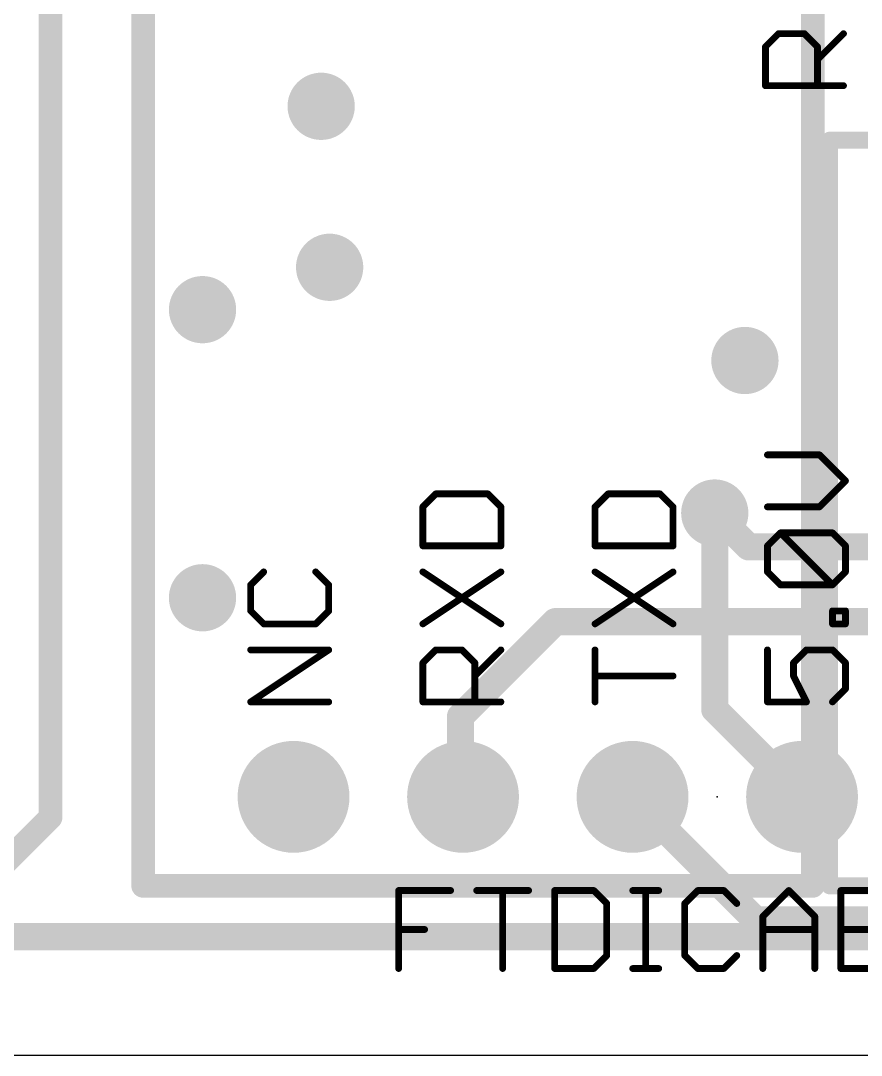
# Model space of a CAD drawing. Extents: x -60 to 60, y 0 to 50.
# Drawn here: x 7.89 to 20.48, y 0 to 15.51 of the extents above; entities that cross this region are included whole.
import ezdxf

# ---------------------------------------------------------------- set-up
doc = ezdxf.new("R2010")
doc.units = 0
for name, color, linetype in [('1', 12, 'CONTINUOUS'), ('16', 132, 'CONTINUOUS'), ('17', 110, 'CONTINUOUS'), ('18', 110, 'CONTINUOUS'), ('20', 53, 'CONTINUOUS'), ('21', 53, 'CONTINUOUS'), ('23', 53, 'CONTINUOUS'), ('51', 253, 'CONTINUOUS')]:
    doc.layers.add(name, color=color, linetype=linetype)

# ---------------------------------------------------------------- blocks, each defined once
blk = doc.blocks.new('RECT')
blk.add_solid([(-0.5, -0.5), (0.5, -0.5), (-0.5, 0.5), (0.5, 0.5)])
blk = doc.blocks.new('ROUNDP')
at = {"const_width": 0.5}
blk.add_lwpolyline([(0, -0.25, 1), (0, 0.25, 1), (0, -0.25)], format="xyb", dxfattribs=at)
blk = doc.blocks.new('ROUNDV')
at = {"const_width": 0.5}
blk.add_lwpolyline([(0, -0.25, 1), (0, 0.25, 1), (0, -0.25)], format="xyb", dxfattribs=at)

msp = doc.modelspace()

# ---------------------------------------------------------------- linework, layer by layer
at = {"layer": '1'}
for points, const_width in [([(9.723, 2.54), (9.723, 48.26)], 0.3556), ([(19.756, 48.26), (19.756, 2.54)], 0.3556), ([(8.334, 3.564), (8.334, 17.652)], 0.3556), ([(20.01, 2.54), (20.01, 13.716)], 0.254), ([(20.01, 13.716), (26.36, 13.716)], 0.254), ([(18.288, 5.182), (18.288, 8.128)], 0.4064), ([(19.596, 3.874), (18.288, 5.182)], 0.4064), ([(7.056, 2.286), (8.334, 3.564)], 0.3556), ([(19.756, 2.54), (9.723, 2.54)], 0.3556), ([(58.11, 2.54), (20.01, 2.54)], 0.254)]:
    msp.add_lwpolyline(points, dxfattribs=dict(at, const_width=const_width))
for points, const_width in [([(20.0735, 13.716, 1), (19.9465, 13.716)], 0.127), ([(20.01, 13.7795, 1), (20.01, 13.6525)], 0.127), ([(18.3896, 8.128, 1), (18.1864, 8.128)], 0.2032), ([(18.1864, 5.182, 1), (18.3896, 5.182)], 0.2032), ([(18.3598, 5.2538, 1), (18.2162, 5.1102)], 0.2032), ([(19.5242, 3.8022, 1), (19.6678, 3.9458)], 0.2032), ([(8.3969, 3.5011, 1), (8.2711, 3.6269)], 0.1778), ([(8.2451, 3.564, 1), (8.4229, 3.564)], 0.1778), ([(9.723, 2.6289, 1), (9.723, 2.4511)], 0.1778), ([(19.756, 2.4511, 1), (19.756, 2.6289)], 0.1778), ([(20.01, 2.6035, 1), (20.01, 2.4765)], 0.127), ([(9.6341, 2.54, 1), (9.8119, 2.54)], 0.1778), ([(19.6671, 2.54, 1), (19.8449, 2.54)], 0.1778), ([(19.9465, 2.54, 1), (20.0735, 2.54)], 0.127)]:
    msp.add_lwpolyline(points, format="xyb", dxfattribs=dict(at, const_width=const_width))
at = {"layer": '16', "const_width": 0.4064}
for points in [[(18.288, 8.128), (18.796, 7.62)], [(18.796, 7.62), (26.67, 7.62)], [(14.478, 5.08), (15.898, 6.5)], [(15.898, 6.5), (26.5, 6.5)], [(14.478, 3.912), (14.478, 5.08)], [(14.516, 3.874), (14.478, 3.912)], [(17.056, 3.874), (18.898, 2.032)], [(18.898, 2.032), (26.162, 2.032)], [(-50.094, 1.778), (58.618, 1.778)]]:
    msp.add_lwpolyline(points, dxfattribs=at)
at = {"layer": '16', "const_width": 0.2032}
for points in [[(18.3598, 8.1998, 1), (18.2162, 8.0562)], [(18.796, 7.7216, 1), (18.796, 7.5184)], [(18.7242, 7.5482, 1), (18.8678, 7.6918)], [(15.898, 6.6016, 1), (15.898, 6.3984)], [(15.9698, 6.4282, 1), (15.8262, 6.5718)], [(14.5796, 5.08, 1), (14.3764, 5.08)], [(14.4062, 5.1518, 1), (14.5498, 5.0082)], [(14.5498, 3.9838, 1), (14.4062, 3.8402)], [(14.4442, 3.8022, 1), (14.5878, 3.9458)], [(17.1278, 3.9458, 1), (16.9842, 3.8022)], [(14.3764, 3.912, 1), (14.5796, 3.912)], [(18.898, 2.1336, 1), (18.898, 1.9304)], [(18.8262, 1.9602, 1), (18.9698, 2.1038)]]:
    msp.add_lwpolyline(points, format="xyb", dxfattribs=at)
at = {"layer": '20'}
msp.add_line((-57, 0), (57, 0), dxfattribs=at)
at = {"layer": '21', "const_width": 0.1016}
for points in [[(19.0478, 15.1175), (19.2427, 15.3124)], [(19.2427, 15.3124), (19.6325, 15.3124)], [(19.6325, 15.3124), (19.8274, 15.1175)], [(19.8274, 14.9226), (20.2172, 15.3124)], [(19.0478, 14.5328), (19.0478, 15.1175)], [(19.8274, 15.1175), (19.8274, 14.5328)], [(20.2172, 14.5328), (19.0478, 14.5328)], [(19.8574, 8.9999), (19.0778, 8.9999)], [(20.2472, 8.6101), (19.8574, 8.9999)], [(19.8574, 8.2203), (20.2472, 8.6101)], [(14.1087, 8.4152), (13.9138, 8.2203)], [(14.8883, 8.4152), (14.1087, 8.4152)], [(15.0832, 8.2203), (14.8883, 8.4152)], [(16.6887, 8.4152), (16.4938, 8.2203)], [(17.4683, 8.4152), (16.6887, 8.4152)], [(17.6632, 8.2203), (17.4683, 8.4152)], [(13.9138, 8.2203), (13.9138, 7.6356)], [(15.0832, 7.6356), (15.0832, 8.2203)], [(16.4938, 8.2203), (16.4938, 7.6356)], [(17.6632, 7.6356), (17.6632, 8.2203)], [(19.0778, 8.2203), (19.8574, 8.2203)], [(19.0778, 7.6356), (19.2727, 7.8305)], [(19.2727, 7.8305), (20.0523, 7.8305)], [(20.0523, 7.0509), (19.2727, 7.8305)], [(20.0523, 7.8305), (20.2472, 7.6356)], [(13.9138, 7.6356), (15.0832, 7.6356)], [(16.4938, 7.6356), (17.6632, 7.6356)], [(19.0778, 7.2458), (19.0778, 7.6356)], [(20.2472, 7.6356), (20.2472, 7.2458)], [(11.5287, 7.2458), (11.3338, 7.0509)], [(12.5032, 7.0509), (12.3083, 7.2458)], [(13.9138, 6.4662), (15.0832, 7.2458)], [(13.9138, 7.2458), (15.0832, 6.4662)], [(16.4938, 6.4662), (17.6632, 7.2458)], [(16.4938, 7.2458), (17.6632, 6.4662)], [(19.2727, 7.0509), (19.0778, 7.2458)], [(20.2472, 7.2458), (20.0523, 7.0509)], [(11.3338, 7.0509), (11.3338, 6.6611)], [(12.5032, 6.6611), (12.5032, 7.0509)], [(20.0523, 7.0509), (19.2727, 7.0509)], [(11.3338, 6.6611), (11.5287, 6.4662)], [(12.3083, 6.4662), (12.5032, 6.6611)], [(20.0523, 6.4662), (20.0523, 6.6611)], [(20.0523, 6.6611), (20.2472, 6.6611)], [(20.2472, 6.6611), (20.2472, 6.4662)], [(11.5287, 6.4662), (12.3083, 6.4662)], [(20.2472, 6.4662), (20.0523, 6.4662)], [(11.3338, 5.2968), (12.5032, 6.0764)], [(12.5032, 6.0764), (11.3338, 6.0764)], [(13.9138, 5.8815), (14.1087, 6.0764)], [(14.1087, 6.0764), (14.4985, 6.0764)], [(14.4985, 6.0764), (14.6934, 5.8815)], [(14.6934, 5.6866), (15.0832, 6.0764)], [(16.4938, 5.2968), (16.4938, 6.0764)], [(19.0778, 6.0764), (19.0778, 5.2968)], [(19.4676, 5.8815), (19.6625, 6.0764)], [(19.6625, 6.0764), (20.0523, 6.0764)], [(20.0523, 6.0764), (20.2472, 5.8815)], [(13.9138, 5.2968), (13.9138, 5.8815)], [(14.6934, 5.8815), (14.6934, 5.2968)], [(19.4676, 5.6866), (19.4676, 5.8815)], [(20.2472, 5.8815), (20.2472, 5.4917)], [(17.6632, 5.6866), (16.4938, 5.6866)], [(19.6625, 5.2968), (19.4676, 5.6866)], [(20.2472, 5.4917), (20.0523, 5.2968)], [(12.5032, 5.2968), (11.3338, 5.2968)], [(15.0832, 5.2968), (13.9138, 5.2968)], [(19.0778, 5.2968), (19.6625, 5.2968)], [(13.5508, 1.3008), (13.5508, 2.4702)], [(13.5508, 2.4702), (14.3304, 2.4702)], [(14.7202, 2.4702), (15.4998, 2.4702)], [(15.11, 1.3008), (15.11, 2.4702)], [(15.8896, 2.4702), (15.8896, 1.3008)], [(16.4743, 2.4702), (15.8896, 2.4702)], [(16.6692, 2.2753), (16.4743, 2.4702)], [(17.059, 2.4702), (17.4488, 2.4702)], [(17.2539, 1.3008), (17.2539, 2.4702)], [(18.0335, 2.4702), (17.8386, 2.2753)], [(18.4233, 2.4702), (18.0335, 2.4702)], [(18.6182, 2.2753), (18.4233, 2.4702)], [(19.008, 2.0804), (19.3978, 2.4702)], [(19.3978, 2.4702), (19.7876, 2.0804)], [(20.1774, 1.3008), (20.1774, 2.4702)], [(20.1774, 2.4702), (20.7621, 2.4702)], [(16.6692, 1.4957), (16.6692, 2.2753)], [(17.8386, 2.2753), (17.8386, 1.4957)], [(19.008, 1.3008), (19.008, 2.0804)], [(19.7876, 2.0804), (19.7876, 1.3008)], [(13.5508, 1.8855), (13.9406, 1.8855)], [(19.008, 1.8855), (19.7876, 1.8855)], [(20.1774, 1.8855), (20.7621, 1.8855)], [(16.4743, 1.3008), (16.6692, 1.4957)], [(17.8386, 1.4957), (18.0335, 1.3008)], [(18.4233, 1.3008), (18.6182, 1.4957)], [(15.8896, 1.3008), (16.4743, 1.3008)], [(17.059, 1.3008), (17.4488, 1.3008)], [(18.0335, 1.3008), (18.4233, 1.3008)], [(20.7621, 1.3008), (20.1774, 1.3008)]]:
    msp.add_lwpolyline(points, dxfattribs=at)
at = {"layer": '21', "const_width": 0.0508}
for points in [[(19.2427, 15.3378, 1), (19.2427, 15.287)], [(19.2607, 15.2944, 1), (19.2247, 15.3304)], [(19.6505, 15.3304, 1), (19.6145, 15.2944)], [(19.6325, 15.287, 1), (19.6325, 15.3378)], [(20.2352, 15.2944, 1), (20.1992, 15.3304)], [(19.0298, 15.1355, 1), (19.0658, 15.0995)], [(19.0732, 15.1175, 1), (19.0224, 15.1175)], [(19.8528, 15.1175, 1), (19.802, 15.1175)], [(19.8094, 15.0995, 1), (19.8454, 15.1355)], [(19.8094, 14.9406, 1), (19.8454, 14.9046)], [(19.0478, 14.5582, 1), (19.0478, 14.5074)], [(20.2172, 14.5074, 1), (20.2172, 14.5582)], [(19.0224, 14.5328, 1), (19.0732, 14.5328)], [(19.802, 14.5328, 1), (19.8528, 14.5328)], [(19.0778, 9.0253, 1), (19.0778, 8.9745)], [(19.8754, 9.0178, 1), (19.8394, 8.9819)], [(19.8574, 8.9745, 1), (19.8574, 9.0253)], [(20.2652, 8.5921, 1), (20.2292, 8.628)], [(20.2292, 8.5921, 1), (20.2652, 8.628)], [(14.1087, 8.4406, 1), (14.1087, 8.3898)], [(14.1267, 8.3972, 1), (14.0907, 8.4332)], [(14.9063, 8.4332, 1), (14.8703, 8.3972)], [(14.8883, 8.3898, 1), (14.8883, 8.4406)], [(16.6887, 8.4406, 1), (16.6887, 8.3898)], [(16.7067, 8.3972, 1), (16.6707, 8.4332)], [(17.4863, 8.4332, 1), (17.4503, 8.3972)], [(17.4683, 8.3898, 1), (17.4683, 8.4406)], [(13.8958, 8.2383, 1), (13.9318, 8.2023)], [(13.9392, 8.2203, 1), (13.8884, 8.2203)], [(15.1086, 8.2203, 1), (15.0578, 8.2203)], [(15.0652, 8.2023, 1), (15.1012, 8.2383)], [(16.4758, 8.2383, 1), (16.5118, 8.2023)], [(16.5192, 8.2203, 1), (16.4684, 8.2203)], [(17.6886, 8.2203, 1), (17.6378, 8.2203)], [(17.6452, 8.2023, 1), (17.6812, 8.2383)], [(19.0778, 8.2457, 1), (19.0778, 8.1949)], [(19.8394, 8.2383, 1), (19.8754, 8.2023)], [(19.8574, 8.1949, 1), (19.8574, 8.2457)], [(19.2907, 7.8485, 1), (19.2547, 7.8125)], [(19.2727, 7.8559, 1), (19.2727, 7.8051)], [(19.2907, 7.8125, 1), (19.2547, 7.8485)], [(20.0703, 7.8485, 1), (20.0343, 7.8125)], [(20.0523, 7.8051, 1), (20.0523, 7.8559)], [(13.9138, 7.661, 1), (13.9138, 7.6102)], [(13.8884, 7.6356, 1), (13.9392, 7.6356)], [(15.0578, 7.6356, 1), (15.1086, 7.6356)], [(15.0832, 7.6102, 1), (15.0832, 7.661)], [(16.4938, 7.661, 1), (16.4938, 7.6102)], [(16.4684, 7.6356, 1), (16.5192, 7.6356)], [(17.6378, 7.6356, 1), (17.6886, 7.6356)], [(17.6632, 7.6102, 1), (17.6632, 7.661)], [(19.0598, 7.6536, 1), (19.0958, 7.6176)], [(19.1032, 7.6356, 1), (19.0524, 7.6356)], [(20.2726, 7.6356, 1), (20.2218, 7.6356)], [(20.2292, 7.6176, 1), (20.2652, 7.6536)], [(11.5467, 7.2278, 1), (11.5107, 7.2638)], [(12.3263, 7.2638, 1), (12.2903, 7.2278)], [(13.9279, 7.2669, 1), (13.8997, 7.2247)], [(15.0973, 7.2247, 1), (15.0691, 7.2669)], [(16.5079, 7.2669, 1), (16.4797, 7.2247)], [(17.6773, 7.2247, 1), (17.6491, 7.2669)], [(19.0958, 7.2638, 1), (19.0598, 7.2278)], [(20.2652, 7.2278, 1), (20.2292, 7.2638)], [(19.0524, 7.2458, 1), (19.1032, 7.2458)], [(20.2218, 7.2458, 1), (20.2726, 7.2458)], [(11.3158, 7.0689, 1), (11.3518, 7.0329)], [(11.3592, 7.0509, 1), (11.3084, 7.0509)], [(12.5286, 7.0509, 1), (12.4778, 7.0509)], [(12.4852, 7.0329, 1), (12.5212, 7.0689)], [(19.2727, 7.0763, 1), (19.2727, 7.0255)], [(19.2547, 7.0329, 1), (19.2907, 7.0689)], [(20.0343, 7.0689, 1), (20.0703, 7.0329)], [(20.0343, 7.0329, 1), (20.0703, 7.0689)], [(20.0523, 7.0255, 1), (20.0523, 7.0763)], [(11.3518, 6.6791, 1), (11.3158, 6.6431)], [(11.3084, 6.6611, 1), (11.3592, 6.6611)], [(12.4778, 6.6611, 1), (12.5286, 6.6611)], [(12.5212, 6.6431, 1), (12.4852, 6.6791)], [(20.0777, 6.6611, 1), (20.0269, 6.6611)], [(20.0523, 6.6865, 1), (20.0523, 6.6357)], [(20.2726, 6.6611, 1), (20.2218, 6.6611)], [(20.2472, 6.6357, 1), (20.2472, 6.6865)], [(11.5287, 6.4916, 1), (11.5287, 6.4408)], [(12.3083, 6.4408, 1), (12.3083, 6.4916)], [(20.0523, 6.4916, 1), (20.0523, 6.4408)], [(20.2472, 6.4408, 1), (20.2472, 6.4916)], [(11.5107, 6.4482, 1), (11.5467, 6.4842)], [(12.2903, 6.4842, 1), (12.3263, 6.4482)], [(13.8997, 6.4873, 1), (13.9279, 6.4451)], [(15.0691, 6.4451, 1), (15.0973, 6.4873)], [(16.4797, 6.4873, 1), (16.5079, 6.4451)], [(17.6491, 6.4451, 1), (17.6773, 6.4873)], [(20.0269, 6.4662, 1), (20.0777, 6.4662)], [(20.2218, 6.4662, 1), (20.2726, 6.4662)], [(11.3338, 6.1018, 1), (11.3338, 6.051)], [(12.5173, 6.0553, 1), (12.4891, 6.0975)], [(12.5032, 6.051, 1), (12.5032, 6.1018)], [(14.1087, 6.1018, 1), (14.1087, 6.051)], [(14.1267, 6.0584, 1), (14.0907, 6.0944)], [(14.5165, 6.0944, 1), (14.4805, 6.0584)], [(14.4985, 6.051, 1), (14.4985, 6.1018)], [(15.1012, 6.0584, 1), (15.0652, 6.0944)], [(16.5192, 6.0764, 1), (16.4684, 6.0764)], [(19.1032, 6.0764, 1), (19.0524, 6.0764)], [(19.6625, 6.1018, 1), (19.6625, 6.051)], [(19.6805, 6.0584, 1), (19.6445, 6.0944)], [(20.0703, 6.0944, 1), (20.0343, 6.0584)], [(20.0523, 6.051, 1), (20.0523, 6.1018)], [(13.8958, 5.8995, 1), (13.9318, 5.8635)], [(13.9392, 5.8815, 1), (13.8884, 5.8815)], [(14.7188, 5.8815, 1), (14.668, 5.8815)], [(14.6754, 5.8635, 1), (14.7114, 5.8995)], [(19.4496, 5.8995, 1), (19.4856, 5.8635)], [(19.493, 5.8815, 1), (19.4422, 5.8815)], [(20.2726, 5.8815, 1), (20.2218, 5.8815)], [(20.2292, 5.8635, 1), (20.2652, 5.8995)], [(14.6754, 5.7046, 1), (14.7114, 5.6686)], [(16.4938, 5.712, 1), (16.4938, 5.6612)], [(17.6632, 5.6612, 1), (17.6632, 5.712)], [(19.4903, 5.698, 1), (19.4449, 5.6752)], [(19.4422, 5.6866, 1), (19.493, 5.6866)], [(20.2218, 5.4917, 1), (20.2726, 5.4917)], [(20.2652, 5.4737, 1), (20.2292, 5.5097)], [(11.3338, 5.3222, 1), (11.3338, 5.2714)], [(11.3197, 5.3179, 1), (11.3479, 5.2757)], [(12.5032, 5.2714, 1), (12.5032, 5.3222)], [(13.9138, 5.3222, 1), (13.9138, 5.2714)], [(13.8884, 5.2968, 1), (13.9392, 5.2968)], [(14.668, 5.2968, 1), (14.7188, 5.2968)], [(15.0832, 5.2714, 1), (15.0832, 5.3222)], [(16.4684, 5.2968, 1), (16.5192, 5.2968)], [(19.0778, 5.3222, 1), (19.0778, 5.2714)], [(19.0524, 5.2968, 1), (19.1032, 5.2968)], [(19.6398, 5.2854, 1), (19.6852, 5.3082)], [(19.6625, 5.2714, 1), (19.6625, 5.3222)], [(20.0343, 5.3148, 1), (20.0703, 5.2788)], [(13.5762, 2.4702, 1), (13.5254, 2.4702)], [(13.5508, 2.4956, 1), (13.5508, 2.4448)], [(14.3304, 2.4448, 1), (14.3304, 2.4956)], [(14.7202, 2.4956, 1), (14.7202, 2.4448)], [(15.1354, 2.4702, 1), (15.0846, 2.4702)], [(15.4998, 2.4448, 1), (15.4998, 2.4956)], [(15.915, 2.4702, 1), (15.8642, 2.4702)], [(15.8896, 2.4956, 1), (15.8896, 2.4448)], [(16.4923, 2.4882, 1), (16.4563, 2.4522)], [(16.4743, 2.4448, 1), (16.4743, 2.4956)], [(17.059, 2.4956, 1), (17.059, 2.4448)], [(17.2793, 2.4702, 1), (17.2285, 2.4702)], [(17.4488, 2.4448, 1), (17.4488, 2.4956)], [(18.0335, 2.4956, 1), (18.0335, 2.4448)], [(18.0514, 2.4522, 1), (18.0155, 2.4882)], [(18.4412, 2.4882, 1), (18.4053, 2.4522)], [(18.4233, 2.4448, 1), (18.4233, 2.4956)], [(19.4157, 2.4882, 1), (19.3798, 2.4522)], [(19.4157, 2.4522, 1), (19.3798, 2.4882)], [(20.2028, 2.4702, 1), (20.152, 2.4702)], [(20.1774, 2.4956, 1), (20.1774, 2.4448)], [(16.6946, 2.2753, 1), (16.6438, 2.2753)], [(17.864, 2.2753, 1), (17.8132, 2.2753)], [(16.6512, 2.2573, 1), (16.6872, 2.2933)], [(17.8206, 2.2933, 1), (17.8565, 2.2573)], [(18.6002, 2.2573, 1), (18.6361, 2.2933)], [(18.99, 2.0984, 1), (19.0259, 2.0624)], [(19.0334, 2.0804, 1), (18.9826, 2.0804)], [(19.813, 2.0804, 1), (19.7622, 2.0804)], [(19.7696, 2.0624, 1), (19.8055, 2.0984)], [(13.5508, 1.9109, 1), (13.5508, 1.8601)], [(13.9406, 1.8601, 1), (13.9406, 1.9109)], [(19.008, 1.9109, 1), (19.008, 1.8601)], [(19.7876, 1.8601, 1), (19.7876, 1.9109)], [(20.1774, 1.9109, 1), (20.1774, 1.8601)], [(16.6438, 1.4957, 1), (16.6946, 1.4957)], [(16.6872, 1.4777, 1), (16.6512, 1.5137)], [(17.8565, 1.5137, 1), (17.8206, 1.4777)], [(17.8132, 1.4957, 1), (17.864, 1.4957)], [(18.6361, 1.4777, 1), (18.6002, 1.5137)], [(13.5254, 1.3008, 1), (13.5762, 1.3008)], [(15.0846, 1.3008, 1), (15.1354, 1.3008)], [(15.8896, 1.3262, 1), (15.8896, 1.2754)], [(15.8642, 1.3008, 1), (15.915, 1.3008)], [(16.4563, 1.3188, 1), (16.4923, 1.2828)], [(16.4743, 1.2754, 1), (16.4743, 1.3262)], [(17.059, 1.3262, 1), (17.059, 1.2754)], [(17.2285, 1.3008, 1), (17.2793, 1.3008)], [(17.4488, 1.2754, 1), (17.4488, 1.3262)], [(18.0335, 1.3262, 1), (18.0335, 1.2754)], [(18.0155, 1.2828, 1), (18.0514, 1.3188)], [(18.4053, 1.3188, 1), (18.4412, 1.2828)], [(18.4233, 1.2754, 1), (18.4233, 1.3262)], [(18.9826, 1.3008, 1), (19.0334, 1.3008)], [(19.7622, 1.3008, 1), (19.813, 1.3008)], [(20.1774, 1.3262, 1), (20.1774, 1.2754)], [(20.152, 1.3008, 1), (20.2028, 1.3008)]]:
    msp.add_lwpolyline(points, format="xyb", dxfattribs=at)
at = {"layer": '23'}
msp.add_point((18.326, 3.874), dxfattribs=at)

# ---------------------------------------------------------------- block references
at = {"layer": '17', "xscale": 1.6764, "yscale": 1.6764, "rotation": 270}
for p in [(11.976, 3.874), (11.976, 3.874), (14.516, 3.874), (14.516, 3.874), (17.056, 3.874), (17.056, 3.874), (19.596, 3.874), (19.596, 3.874)]:
    msp.add_blockref('ROUNDP', p, dxfattribs=at)
at = {"layer": '18', "xscale": 1.008, "yscale": 1.008}
for p in [(12.39, 14.224), (12.39, 14.224), (12.517, 11.811), (12.517, 11.811), (10.612, 11.176), (10.612, 11.176), (18.74, 10.414), (18.74, 10.414), (18.288, 8.128), (18.288, 8.128), (10.612, 6.858), (10.612, 6.858)]:
    msp.add_blockref('ROUNDV', p, dxfattribs=at)
at = {"layer": '51', "xscale": 0.508, "yscale": 0.508, "rotation": 180}
for p in [(11.976, 3.874), (14.516, 3.874), (17.056, 3.874), (19.596, 3.874)]:
    msp.add_blockref('RECT', p, dxfattribs=at)

doc.saveas('drawing.dxf')
